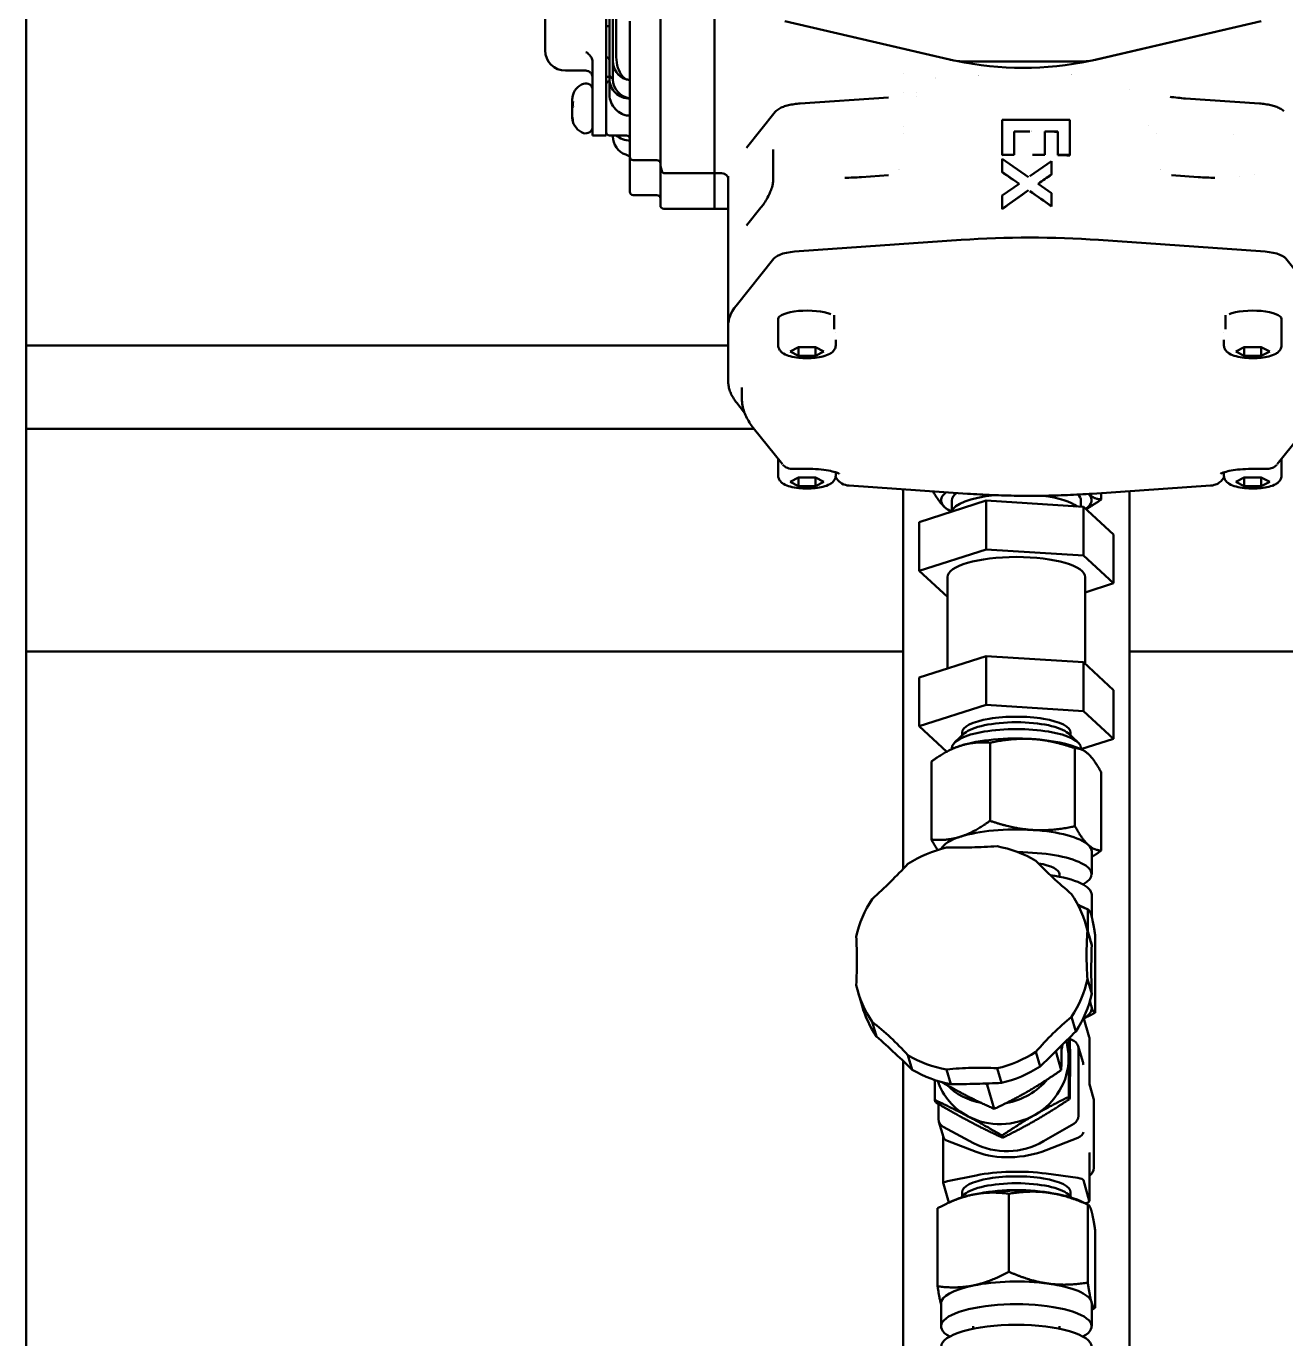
# Model space of a CAD drawing. Header units: inches. Extents: x 11 to 1621, y 11 to 1332.
# Drawn here: x 755 to 762.32, y 365.1 to 372.72 of the extents above; entities that cross this region are included whole.
import ezdxf

# ---------------------------------------------------------------- set-up
doc = ezdxf.new("R2010")
doc.units = ezdxf.units.IN
doc.header["$LTSCALE"] = 48
doc.header["$MEASUREMENT"] = 0
doc.layers.add('Visible (ANSI)', color=7, linetype='Continuous', lineweight=50)

msp = doc.modelspace()

# ---------------------------------------------------------------- linework, layer by layer
at = {"layer": 'Visible (ANSI)'}
for p, q in [((755.002429, 350.061185), (755.002429, 392.144584)), ((758.389905, 372.441638), (758.389905, 373.924086)), ((758.01589, 372.602205), (758.01589, 373.526448)), ((758.685181, 372.303082), (758.685181, 373.152963)), ((759.000142, 372.303082), (759.000142, 373.152963)), ((758.37022, 372.721306), (758.37022, 372.944827)), ((758.40959, 372.518219), (758.40959, 372.784709)), ((758.429275, 372.812611), (758.429275, 372.541394)), ((758.508016, 372.698978), (758.508016, 372.750856)), ((760.363454, 372.528725), (759.408735, 372.7508)), ((759.408738, 372.7508), (760.389675, 372.522642)), ((761.193285, 372.522642), (762.174222, 372.7508)), ((762.174225, 372.7508), (761.219506, 372.528725)), ((758.37022, 372.721306), (758.389905, 372.721306)), ((758.37022, 372.721306), (758.37022, 372.571496)), ((758.508016, 372.698978), (758.508016, 372.677169)), ((758.508016, 372.325223), (758.508016, 372.677169)), ((758.01589, 372.581556), (758.01589, 372.602205)), ((758.29148, 372.290575), (758.29148, 372.516777)), ((758.37022, 372.527818), (758.37022, 372.571496)), ((758.37022, 372.290575), (758.37022, 372.527818)), ((758.40959, 372.412983), (758.40959, 372.518219)), ((760.436197, 372.517309), (761.146763, 372.517309)), ((758.134, 372.463451), (758.25211, 372.463451)), ((758.389905, 372.414565), (758.389905, 372.441638)), ((760.094929, 372.445595), (760.094929, 372.445589)), ((758.389905, 372.428291), (758.37022, 372.428291)), ((758.389905, 372.321299), (758.389905, 372.414565)), ((758.17337, 372.294454), (758.17337, 372.288652)), ((758.17337, 372.288652), (758.17337, 372.286313)), ((758.29148, 372.290575), (758.29148, 372.087051)), ((758.37022, 372.290575), (758.37022, 372.087051)), ((758.508016, 372.226329), (758.508016, 372.325223)), ((758.685181, 372.133549), (758.685181, 372.303082)), ((759.000142, 372.303082), (759.000142, 372.133549)), ((760.009057, 372.307517), (759.497839, 372.272585)), ((760.094929, 372.338797), (760.094929, 372.338759)), ((760.17424, 372.336456), (760.17424, 372.336454)), ((760.17424, 372.313248), (760.17424, 372.313247)), ((761.40872, 372.352327), (761.40872, 372.352334)), ((762.163861, 372.272585), (761.734764, 372.301906)), ((758.17337, 372.286313), (758.17337, 372.27911)), ((758.17337, 372.271944), (758.17337, 372.27911)), ((758.177428, 372.268396), (758.17337, 372.271944)), ((758.17337, 372.260433), (758.17337, 372.271944)), ((758.177563, 372.258484), (758.17337, 372.260433)), ((758.17337, 372.252764), (758.17337, 372.260433)), ((758.17337, 372.242132), (758.17337, 372.206623)), ((758.508016, 371.962248), (758.508016, 372.226329)), ((759.352262, 372.223533), (759.186069, 372.015627)), ((761.9956, 372.284752), (761.9956, 372.284748)), ((758.17337, 372.194413), (758.17337, 372.206623)), ((760.094929, 372.136413), (760.094929, 372.136412)), ((760.669727, 371.975648), (760.669727, 372.178378)), ((760.669727, 372.178378), (760.83085, 372.178378)), ((760.83085, 372.178378), (761.063428, 372.178378)), ((761.063428, 372.178378), (761.063428, 371.975648)), ((761.519878, 372.144433), (761.519875, 372.144436)), ((758.29148, 372.087051), (758.37022, 372.087051)), ((758.488331, 372.087051), (758.389905, 372.087051)), ((758.40959, 372.080813), (758.40959, 372.087051)), ((758.685181, 371.943428), (758.685181, 372.133549)), ((759.000142, 371.868034), (759.000142, 372.133549)), ((759.000142, 372.133254), (759.000142, 371.868034)), ((760.094929, 372.097982), (760.094929, 372.097944)), ((760.740391, 372.110801), (760.740391, 371.975648)), ((760.83085, 372.110801), (760.740391, 372.110801)), ((760.992764, 372.110801), (760.917052, 372.110801)), ((760.917052, 372.110801), (760.917052, 371.975648)), ((760.992764, 371.975648), (760.992764, 372.110801)), ((761.569174, 372.097291), (761.569117, 372.097346)), ((762.012211, 372.092091), (762.012212, 372.092089)), ((759.186064, 372.015626), (759.185991, 372.015534)), ((759.339512, 372.005532), (759.339512, 371.817283)), ((758.508016, 371.764168), (758.508016, 371.962248)), ((758.527701, 371.943405), (758.665496, 371.943405)), ((758.685181, 371.687936), (758.685181, 371.943428)), ((760.669727, 371.975648), (760.669727, 371.973478)), ((760.740391, 371.975648), (760.669727, 371.975648)), ((760.669727, 371.951514), (760.823911, 371.845096)), ((760.669727, 371.875264), (760.669727, 371.951514)), ((760.740391, 371.974965), (760.740391, 371.975648)), ((760.83085, 371.849909), (760.957432, 371.937712)), ((760.917052, 371.975648), (760.846386, 371.975648)), ((760.917052, 371.975028), (760.917052, 371.975648)), ((760.957432, 371.937712), (760.957432, 371.861462)), ((760.992764, 371.973456), (760.992764, 371.975648)), ((761.063428, 371.975648), (760.992764, 371.975648)), ((761.063428, 371.971115), (761.063428, 371.975648)), ((759.000142, 371.868034), (758.704866, 371.868034)), ((759.000142, 371.668878), (759.000142, 371.868034)), ((759.04043, 371.868034), (759.000142, 371.868034)), ((759.000142, 371.868034), (759.000142, 371.669099)), ((759.040543, 371.868034), (759.04043, 371.868034)), ((759.078882, 371.85008), (759.078882, 370.981705)), ((760.009057, 371.855719), (759.852433, 371.845017)), ((760.768783, 371.806858), (760.669727, 371.875264)), ((760.669727, 371.873093), (760.669727, 371.875264)), ((760.957432, 371.861462), (760.879039, 371.807084)), ((760.957432, 371.860123), (760.957432, 371.861462)), ((761.809268, 371.845017), (761.652644, 371.855719)), ((762.04956, 371.846627), (762.04956, 371.846627)), ((762.136409, 371.862113), (762.13641, 371.862113)), ((758.508016, 371.759779), (758.508016, 371.764168)), ((760.669727, 371.73815), (760.768783, 371.806858)), ((760.823911, 371.768846), (760.669727, 371.6619)), ((760.957432, 371.676682), (760.83085, 371.764056)), ((760.879039, 371.807084), (760.957432, 371.752932)), ((758.527701, 371.740094), (758.665496, 371.740094)), ((758.685181, 371.681039), (758.685181, 371.687936)), ((760.669727, 371.6619), (760.669727, 371.73815)), ((760.957432, 371.752932), (760.957432, 371.676682)), ((758.704866, 371.661354), (759.000142, 371.661354)), ((759.000142, 371.668878), (759.000142, 371.661354)), ((759.078882, 371.661575), (759.000142, 371.661575)), ((759.269389, 371.668062), (759.186069, 371.563829)), ((760.669727, 371.659729), (760.669727, 371.6619)), ((760.957432, 371.675344), (760.957432, 371.676682)), ((759.186064, 371.563828), (759.185991, 371.563736)), ((759.491563, 371.41622), (760.43214, 371.48049)), ((760.43214, 371.48049), (759.491563, 371.41622)), ((761.22956, 371.48049), (762.170137, 371.41622)), ((762.170137, 371.41622), (761.22956, 371.48049)), ((759.124854, 371.098276), (759.344677, 371.373275)), ((759.344677, 371.373275), (759.124854, 371.098276)), ((762.317023, 371.373275), (762.536847, 371.098276)), ((762.536847, 371.098276), (762.317023, 371.373275)), ((759.369039, 371.021328), (759.369039, 370.870729)), ((759.693842, 371.044162), (759.693842, 370.987687)), ((761.967858, 370.987687), (761.967858, 371.044162)), ((762.292661, 371.021328), (762.292661, 370.870729)), ((759.078882, 370.981705), (759.078882, 370.661682)), ((759.693842, 370.987687), (759.693842, 370.96256)), ((759.703685, 370.940645), (759.703685, 370.940643)), ((761.958016, 370.940645), (761.958016, 370.940644)), ((761.967858, 370.96256), (761.967858, 370.987687)), ((759.078882, 370.867092), (755.002429, 370.867092)), ((759.437937, 370.833079), (759.487149, 370.858001)), ((759.487149, 370.858001), (759.585575, 370.858001)), ((759.487149, 370.858001), (759.487149, 370.808158)), ((759.585575, 370.858001), (759.634787, 370.833079)), ((759.585575, 370.808158), (759.585575, 370.858001)), ((759.703685, 370.900888), (759.703685, 370.870729)), ((761.958016, 370.900888), (761.958016, 370.870729)), ((762.026913, 370.833079), (762.076126, 370.858001)), ((762.076126, 370.858001), (762.174551, 370.858001)), ((762.076126, 370.808158), (762.076126, 370.858001)), ((762.174551, 370.858001), (762.223764, 370.833079)), ((762.174551, 370.808158), (762.174551, 370.858001)), ((759.487149, 370.808158), (759.437937, 370.833079)), ((759.585575, 370.808158), (759.487149, 370.808158)), ((759.634787, 370.833079), (759.585575, 370.808158)), ((762.076126, 370.808158), (762.026913, 370.833079)), ((762.174551, 370.808158), (762.076126, 370.808158)), ((762.223764, 370.833079), (762.174551, 370.808158)), ((759.157622, 370.624032), (759.157622, 370.567557)), ((759.174159, 370.477192), (759.128646, 370.534129)), ((759.229243, 370.384129), (755.002429, 370.384129)), ((759.393945, 370.178088), (759.224282, 370.390336)), ((762.437419, 370.390336), (762.267752, 370.178084)), ((759.369039, 370.209245), (759.369039, 370.113786)), ((762.292661, 370.209245), (762.292661, 370.113786)), ((759.437937, 370.076136), (759.487149, 370.101057)), ((759.536362, 370.15155), (759.449127, 370.15155)), ((759.487149, 370.101057), (759.585575, 370.101057)), ((759.487149, 370.101057), (759.487149, 370.051215)), ((759.585575, 370.101057), (759.634787, 370.076136)), ((759.585575, 370.051215), (759.585575, 370.101057)), ((759.703685, 370.130987), (759.703685, 370.113786)), ((761.958016, 370.130987), (761.958016, 370.113786)), ((762.026913, 370.076136), (762.076126, 370.101057)), ((762.076126, 370.101057), (762.174551, 370.101057)), ((762.076126, 370.101057), (762.076126, 370.051215)), ((762.212614, 370.15155), (762.125338, 370.15155)), ((762.174551, 370.101057), (762.223764, 370.076136)), ((762.174551, 370.051215), (762.174551, 370.101057)), ((759.487149, 370.051215), (759.437937, 370.076136)), ((759.585575, 370.051215), (759.487149, 370.051215)), ((759.634787, 370.076136), (759.585575, 370.051215)), ((760.468887, 370.00698), (759.781128, 370.053975)), ((760.094929, 370.032533), (760.094929, 367.828119)), ((761.880608, 370.053977), (761.192813, 370.00698)), ((761.245871, 369.974253), (761.245871, 370.010605)), ((761.409929, 364.070181), (761.409929, 370.021816)), ((762.076126, 370.051215), (762.026913, 370.076136)), ((762.174551, 370.051215), (762.076126, 370.051215)), ((762.223764, 370.076136), (762.174551, 370.051215)), ((760.577626, 369.966847), (760.188496, 369.842148)), ((760.377429, 369.968541), (760.377429, 369.902693)), ((761.14156, 369.930668), (760.577626, 369.966847)), ((760.577626, 369.966847), (760.577626, 369.683781)), ((761.127429, 369.968541), (761.127429, 369.931575)), ((761.316363, 369.76979), (761.14156, 369.930668)), ((761.14156, 369.930668), (761.14156, 369.647602)), ((760.377338, 369.902663), (760.369352, 369.906404)), ((760.188496, 369.842148), (760.188496, 369.559081)), ((761.316363, 369.76979), (761.316363, 369.486724)), ((760.188496, 369.559081), (760.577626, 369.683781)), ((760.577626, 369.683781), (761.14156, 369.647602)), ((761.14156, 369.647602), (761.316363, 369.486724)), ((760.352429, 369.408207), (760.188496, 369.559081)), ((760.352429, 369.522903), (760.352429, 368.99193)), ((761.152429, 369.522903), (761.152429, 369.017913)), ((761.316363, 369.486724), (761.152429, 369.43419)), ((760.094929, 369.090034), (755.002429, 369.090034)), ((763.754461, 369.090034), (761.409929, 369.090034)), ((760.577626, 369.064095), (760.188496, 368.939396)), ((761.14156, 369.027917), (760.577626, 369.064095)), ((760.577626, 368.781029), (760.577626, 369.064095)), ((761.316363, 368.867038), (761.14156, 369.027917)), ((761.14156, 368.74485), (761.14156, 369.027917)), ((760.188496, 368.65633), (760.188496, 368.939396)), ((761.316363, 368.583972), (761.316363, 368.867038)), ((760.188496, 368.65633), (760.577626, 368.781029)), ((760.577626, 368.781029), (761.14156, 368.74485)), ((761.14156, 368.74485), (761.316363, 368.583972)), ((760.348528, 368.509046), (760.188496, 368.65633)), ((760.452084, 368.615834), (760.395385, 368.564209)), ((760.436979, 368.602081), (760.436979, 368.620151)), ((760.599477, 368.560979), (760.599477, 368.107836)), ((761.052775, 368.615834), (761.109473, 368.564209)), ((761.067879, 368.602081), (761.067879, 368.620151)), ((761.316363, 368.583972), (761.12752, 368.523456)), ((760.381305, 368.525314), (760.375104, 368.52241)), ((760.377429, 368.523499), (760.377429, 368.530689)), ((761.092919, 368.529323), (761.092919, 368.076179)), ((761.123554, 368.525314), (761.135507, 368.519716)), ((761.127429, 368.523499), (761.127429, 368.530689)), ((760.258987, 368.451867), (760.258987, 367.998724)), ((761.245871, 368.388554), (761.245871, 367.935411)), ((761.189929, 367.797729), (761.189929, 367.929699)), ((761.002429, 367.797729), (761.002429, 367.783163)), ((761.189929, 367.678191), (761.189929, 367.551443)), ((761.123554, 367.613956), (761.169334, 367.592514)), ((761.166899, 367.469146), (761.166899, 367.593298)), ((761.156565, 367.504596), (761.181267, 367.419855)), ((761.165822, 367.46898), (761.190524, 367.384239)), ((761.209799, 366.992988), (761.209799, 367.446131)), ((761.190524, 367.102742), (761.165822, 367.187482)), ((759.831708, 367.118391), (759.85641, 367.033651)), ((761.072786, 366.969591), (761.097488, 366.88485)), ((761.176263, 366.850517), (761.142814, 366.96526)), ((761.144259, 366.960303), (761.156066, 366.965833)), ((759.94019, 366.856012), (759.915487, 366.940753)), ((761.06334, 366.842007), (761.086547, 366.829725)), ((761.176461, 366.849152), (761.176461, 366.57419)), ((760.122879, 366.746871), (760.147582, 366.662131)), ((760.890096, 366.680633), (760.865394, 366.765374)), ((761.013083, 366.660477), (760.981367, 366.769279)), ((761.138399, 366.708147), (761.111949, 366.798885)), ((761.113948, 366.784858), (761.113948, 366.395059)), ((760.094929, 366.71306), (760.094929, 361.490526)), ((760.372191, 366.578435), (760.347488, 366.663175)), ((760.640785, 366.670483), (760.665487, 366.585743)), ((760.623869, 366.435105), (760.582919, 366.575584)), ((761.200266, 366.495917), (761.176461, 366.577577)), ((761.061973, 366.492763), (761.058267, 366.505477)), ((760.283545, 366.473366), (760.279839, 366.48608)), ((760.300895, 366.3748), (760.300895, 366.463092)), ((761.202265, 366.092091), (761.202265, 366.48189)), ((760.329345, 366.270035), (760.302894, 366.360773)), ((761.086547, 366.348827), (760.910685, 366.246995)), ((760.504158, 366.236865), (760.328296, 366.329932)), ((760.328397, 366.273286), (760.328397, 366.001711)), ((760.672759, 366.267392), (760.669053, 366.280105)), ((761.110203, 366.267676), (760.925687, 366.19553)), ((760.51916, 366.1854), (760.351952, 366.248782)), ((761.176461, 366.175459), (761.176461, 365.900497)), ((760.351952, 366.014904), (760.51916, 366.048972)), ((760.925687, 366.059102), (761.110203, 366.033799)), ((760.360599, 365.89056), (760.328596, 366.000346)), ((761.141648, 366.020606), (761.176263, 365.901863)), ((760.381305, 365.900258), (760.348792, 365.88503)), ((760.452084, 365.939137), (760.429917, 365.918954)), ((760.436979, 365.925384), (760.436979, 365.951104)), ((760.709529, 365.942321), (760.709529, 365.489178)), ((761.052775, 365.939137), (761.074941, 365.918954)), ((761.067879, 365.925384), (761.067879, 365.951104)), ((761.123554, 365.900258), (761.169334, 365.878816)), ((761.152907, 365.887304), (761.151725, 365.887063)), ((760.295059, 365.857875), (760.295059, 365.404732)), ((761.166899, 365.8796), (761.166899, 365.426457)), ((761.209799, 365.732433), (761.209799, 365.27929)), ((760.314929, 365.172672), (760.314929, 365.304642)), ((761.189929, 365.172672), (761.189929, 365.304642)), ((760.502429, 365.172672), (760.502429, 365.158106)), ((761.002429, 365.172672), (761.002429, 365.158106))]:
    msp.add_line(p, q, dxfattribs=at)
for centre, radius, start, end in [((758.134, 372.581561), 0.11811, 180.0003328, 270), ((758.37022, 372.522506), 0.019685, 0.0000372, 90), ((758.25211, 372.424081), 0.03937, 70.8677219, 90), ((758.271795, 372.29484), 0.098425, 109.4712206, 170.2964351), ((758.25211, 372.350518), 0.03937, 359.9995008, 109.4712206), ((758.389905, 372.382327), 0.019685, 90, 180), ((758.271795, 372.194223), 0.098425, 187.1476704, 250.5287794), ((758.25211, 372.138546), 0.03937, 250.5287794, 359.9978366), ((758.389905, 372.106737), 0.019685, 180.0031156, 270), ((758.488331, 372.067366), 0.019685, 0.0006455, 90), ((758.527701, 371.759779), 0.019685, 180.0002934, 270), ((758.665496, 371.720409), 0.019685, 0.0005192, 90), ((758.704866, 371.681039), 0.019685, 180.0003632, 270)]:
    msp.add_arc(centre, radius, start, end, dxfattribs=at)
for centre, major_axis, ratio, start_param, end_param in [((758.527701, 372.518219), (-0.11811, 0), 0.95721581, 0, 1.19019382), ((760.79148, 374.21155), (-1.811024, 0), 0.95630476, 1.33219386, 1.33637133), ((760.436197, 372.705558), (0.19685, 0), 0.95630476, 4.47380247, 4.71238898), ((760.79148, 374.21155), (-1.811024, 0), 0.95630476, 1.35421424, 1.78737842), ((761.146763, 372.705558), (0.19685, 0), 0.95630476, 4.71238898, 4.95097549), ((760.79148, 374.21155), (-1.811024, 0), 0.95630476, 1.80522132, 1.8093988), ((760.79148, 373.365658), (-1.003937, 0), 0.95630476, 1.85350195, 1.85351306), ((758.508016, 372.414565), (-0.11811, 0), 0.95721581, 0, 1.57079633), ((758.527701, 372.412983), (0.11811, 0), 0.95721581, 3.14159265, 4.5449409), ((760.79148, 373.250552), (1.003937, 0), 0.95630476, 4.18176579, 4.18176763), ((760.79148, 373.365658), (-1.003937, 0), 0.95630476, 1.31000478, 1.31001104), ((758.527701, 372.080813), (0.11811, 0), 0.95721581, 3.14159265, 4.33178648), ((758.508016, 372.171196), (0.11811, 0), 0.95721581, 3.98102909, 4.71238898), ((760.83085, 371.598575), (-1.751969, 0), 0.2923717, 4.71238898, 4.76404458), ((760.79148, 372.027749), (-0.098425, 0), 0.95630476, 4.22237849, 4.22246954), ((760.83085, 371.598575), (-1.751969, 0), 0.2923717, 4.61983884, 4.66316624), ((758.527701, 371.962248), (-0.019685, 0), 0.95721581, 0, 1.57079633), ((758.665496, 371.924562), (-0.019685, 0), 0.95721581, 3.14159265, 4.71238898), ((758.704866, 371.943428), (0, -0.075394), 0.26109632, 4.71238898, 6.28318531), ((760.83085, 371.463422), (-1.751969, 0), 0.2923717, 4.76404458, 4.80448595), ((760.83085, 371.463422), (-1.751969, 0), 0.2923717, 4.66316624, 4.70352153), ((760.83085, 371.463422), (-1.751969, 0), 0.2923717, 4.57924366, 4.61983884), ((760.83085, 371.489977), (-1.555118, 0), 0.2923717, 5.22241584, 5.22258078), ((760.83085, 371.25177), (1.734526, -1.269929), 0.19418864, 1.74759263, 1.80412158), ((760.830921, 370.99302), (-2.127443, -1.613654), 0.23666758, 4.47620587, 4.51244114), ((760.83085, 371.489977), (-1.555118, 0), 0.2923717, 4.20219683, 4.20236166), ((760.830881, 371.26111), (-1.735076, -1.275754), 0.1936859, 4.57490547, 4.66301069), ((760.83085, 371.25183), (1.734531, -1.269362), 0.19424851, 1.6396909, 1.71200489), ((759.300142, 371.64348), (-0.030752, 0.024582), 0.93121108, 6.28317159, 6.28318531), ((760.83085, 370.981705), (-1.751969, 0), 0.2923717, 4.48279883, 4.94197913), ((760.83085, 370.981705), (1.751969, 0), 0.2923717, 1.34120617, 1.80038648), ((759.536362, 371.360177), (-0.19685, 0), 0.2923717, 4.94197913, 6.05359515), ((759.536362, 371.360177), (-0.19685, 0), 0.2923717, 4.94197913, 6.05359515), ((762.125338, 371.360177), (0.19685, 0), 0.2923717, 0.22959015, 1.34120617), ((762.125338, 371.360177), (0.19685, 0), 0.2923717, 0.22959015, 1.34120617), ((760.83085, 370.981705), (-1.751969, 0), 0.2923717, 6.05359515, 6.28318531), ((760.83085, 370.981705), (-1.751969, 0), 0.2923717, 6.05359515, 6.28318531), ((759.536362, 371.021328), (-0.167323, 0), 0.2923717, 3.74478406, 6.28318531), ((762.125338, 371.021328), (0.167323, 0), 0.2923717, 0, 2.53840125), ((760.752429, 369.968541), (-0.4375, 0), 0.2923717, 5.90794783, 6.59078016), ((760.752429, 369.968541), (-0.375, 0), 0.2923717, 5.88345371, 6.28318531), ((760.752429, 369.968541), (0.375, 0), 0.2923717, 0, 0.30986419), ((760.752429, 369.968541), (0.4375, 0), 0.2923717, 5.88030507, 6.57671796), ((760.752429, 369.968541), (-0.4375, 0), 0.2923717, 0.30759485, 0.5408962), ((760.752429, 369.895431), (-0.375, 0), 0.2923717, 5.05631678, 6.21430165), ((760.752429, 369.895431), (0.375, 0), 0.2923717, 0.35007452, 1.14563047), ((760.752429, 369.522903), (0.4, 0), 0.2923717, 0, 3.14159265), ((760.752429, 368.620151), (-0.31545, 0), 0.2923717, 3.14159265, 6.28318531), ((760.752429, 368.530689), (-0.375, 0), 0.2923717, 3.14159265, 6.28318531), ((760.752429, 368.587637), (-0.31545, 0), 0.2923717, 3.45229842, 5.97247954), ((760.752429, 368.457579), (0.4375, 0), 0.2923717, 1.3547924, 2.40198996), ((760.752429, 368.457579), (0.4375, 0), 0.2923717, 0.55805947, 1.3547924), ((760.752429, 368.457579), (0.4375, 0), 0.2923717, 2.40198996, 2.58353318), ((760.752429, 367.929699), (-0.4375, 0), 0.2923717, 4.49638506, 5.54358261), ((760.752429, 367.929699), (0.4375, 0), 0.2923717, 0.30759485, 1.3547924), ((760.494136, 367.311494), (0.662429, 0.193102), 0.95285034, 1.51482001, 1.87030651), ((760.752429, 367.929699), (-0.4375, 0), 0.2923717, 5.54358261, 6.16370372), ((760.494136, 367.311494), (0.662429, 0.193102), 0.95285034, 0.72942185, 1.08490834), ((760.752429, 367.929699), (0.4375, 0), 0.2923717, 0, 0.30759485), ((760.752429, 367.797729), (0.4375, 0), 0.2923717, 5.79699093, 7.83048994), ((760.752429, 367.797729), (0.25, 0), 0.2923717, 0, 1.03290585), ((760.752429, 367.678191), (0.4375, 0), 0.2923717, 0, 1.10325521), ((760.494136, 367.311494), (0.662429, 0.193102), 0.95285034, 2.30021818, 2.65570467), ((760.494136, 367.311494), (0.662429, 0.193102), 0.95285034, 6.22720899, 6.58269549), ((760.752429, 367.546221), (0.4375, 0), 0.2923717, 0.55805947, 0.61354378), ((760.518839, 367.226753), (0.662429, 0.193102), 0.95285034, 6.22720899, 6.28318531), ((760.494136, 367.311494), (-0.662429, -0.193102), 0.95285034, 2.30021818, 2.65570467), ((760.494136, 367.311494), (-0.662429, -0.193102), 0.95285034, 6.22720899, 6.58269549), ((760.518839, 367.226753), (-0.662429, -0.193102), 0.95285034, 0, 0.29951018), ((760.518839, 367.226753), (-0.662429, -0.193102), 0.95285034, 2.30021818, 2.65570467), ((760.752429, 367.018341), (0.4375, 0), 0.2923717, 5.82074107, 6.36820805), ((760.752429, 367.018341), (0.4375, 0), 0.2923717, 0.08502275, 0.25064373), ((760.632692, 366.836187), (0.375016, 0.10932), 0.95285034, 5.8306175, 5.90871776), ((760.66666, 366.71966), (0.375016, 0.10932), 0.95285034, 6.01225316, 6.28312069), ((761.059146, 366.783493), (0.052802, 0.015392), 0.95285034, 6.01225316, 7.05945071), ((761.121461, 366.849152), (0.055, 0), 0.2923717, 0, 0.08502275), ((760.494136, 367.311494), (-0.662429, -0.193102), 0.95285034, 0.72942185, 1.08490834), ((760.494136, 367.311494), (-0.662429, -0.193102), 0.95285034, 1.51482001, 1.87030651), ((760.66666, 366.71966), (0.375016, 0.10932), 0.95285034, 4.96505561, 6.01225316), ((760.518839, 367.226753), (-0.662429, -0.193102), 0.95285034, 0.72942185, 1.08490834), ((760.518839, 367.226753), (-0.662429, -0.193102), 0.95285034, 1.51482001, 1.87030651), ((761.086847, 366.688467), (-0.009737, 0.068196), 0.79375782, 4.61943428, 4.89036643), ((760.66666, 366.71966), (-0.375016, -0.10932), 0.95285034, 0.03747067, 0.7762654), ((760.632692, 366.836187), (-0.375016, -0.10932), 0.95285034, 0.48098125, 1.08451059), ((760.632692, 366.836187), (-0.375016, -0.10932), 0.95285034, 1.45631765, 2.18388161), ((761.121461, 366.569724), (-0.054763, -0.007819), 0.65290799, 2.96361521, 3.04863795), ((761.147463, 366.480524), (0.052802, 0.015392), 0.95285034, 6.01225316, 6.28318531), ((760.355697, 366.376165), (-0.052802, -0.015392), 0.95285034, 6.01225316, 7.05945071), ((760.66666, 366.71966), (0.375016, 0.10932), 0.95285034, 3.91785806, 4.96505561), ((761.059146, 366.393694), (0.052802, 0.015392), 0.95285034, 4.96505561, 6.01225316), ((760.383397, 366.281139), (-0.054763, -0.007819), 0.65290799, 0.0929547, 0.8692201), ((761.086847, 366.298668), (-0.054763, -0.007819), 0.65290799, 1.91641765, 2.96361521), ((760.707421, 366.579829), (-0.391697, -0.114182), 0.95285034, 0.7762654, 1.82346295), ((760.752429, 366.425432), (-0.406239, -0.058003), 0.65290799, 0.8692201, 1.91641765), ((761.121461, 366.179925), (0.009737, -0.068196), 0.79375782, 1.39281888, 1.47784163), ((760.752429, 365.951104), (-0.31545, 0), 0.2923717, 3.14159265, 6.28318531), ((760.752429, 365.951104), (0.408, 0), 0.2923717, 1.1322203, 2.17941785), ((761.147463, 366.090726), (0.052802, 0.015392), 0.95285034, 4.99904809, 6.01225316), ((760.383397, 366.001711), (-0.055, 0), 0.2923717, 5.3210105, 6.36820805), ((760.752429, 365.91094), (-0.31545, 0), 0.2923717, 3.45229842, 5.97247954), ((760.752429, 365.832523), (0.4375, 0), 0.2923717, 1.1322203, 2.17941785), ((760.752429, 365.853992), (0.375, 0), 0.2923717, 0.96872522, 2.17286743), ((761.086847, 366.01924), (0.055, 0), 0.2923717, 0.08502275, 1.1322203), ((760.752429, 365.832523), (0.4375, 0), 0.2923717, 2.17941785, 2.58353318), ((760.752429, 365.832523), (0.4375, 0), 0.2923717, 0.55805947, 1.1322203), ((761.121461, 365.900497), (0.055, 0), 0.2923717, 5.3210105, 6.36820805), ((760.752429, 365.304642), (-0.4375, 0), 0.2923717, 4.27381295, 5.3210105), ((760.752429, 365.304642), (-0.4375, 0), 0.2923717, 5.3210105, 6.28318531), ((760.752429, 365.304642), (0.4375, 0), 0.2923717, 0.08502275, 1.1322203), ((760.752429, 365.172672), (-0.4375, 0), 0.2923717, 2.65539828, 6.76937968), ((760.752429, 365.304642), (0.4375, 0), 0.2923717, 0, 0.08502275), ((760.752429, 365.053134), (0.4375, 0), 0.2923717, 0, 3.14159265)]:
    msp.add_ellipse(centre, major_axis=major_axis, ratio=ratio, start_param=start_param, end_param=end_param, dxfattribs=at)
for points, knots in [([(758.289862, 372.527818), (758.288655, 372.531851), (758.286848, 372.535862), (758.281566, 372.545087), (758.277547, 372.550399), (758.266675, 372.561778), (758.25954, 372.567323), (758.252227, 372.57143), (758.252169, 372.571463), (758.25211, 372.571496)], [0.223258908, 0.223258908, 0.223258908, 0.223258908, 0.257033882, 0.257033882, 0.304762052, 0.304762052, 0.367743574, 0.367743574, 0.368252061, 0.368252061, 0.368252061, 0.368252061]), ([(758.429275, 372.541394), (758.429275, 372.521762), (758.432734, 372.498437), (758.444299, 372.464089), (758.453449, 372.44639), (758.468909, 372.426965), (758.475048, 372.420502), (758.482525, 372.414297), (758.483173, 372.413772), (758.483825, 372.413253)], [-0.523549544, -0.523549544, -0.523549544, -0.523549544, -0.367120166, -0.367120166, -0.236019592, -0.236019592, -0.172608456, -0.172608456, -0.166657058, -0.166657058, -0.166657058, -0.166657058]), ([(758.289862, 372.435732), (758.288655, 372.439766), (758.286848, 372.443382), (758.281566, 372.450983), (758.277547, 372.454739), (758.270379, 372.459095), (758.267746, 372.460329), (758.265013, 372.461277)], [-0.176512077, -0.176512077, -0.176512077, -0.176512077, -0.135250317, -0.135250317, -0.076942404, -0.076942404, -0.046082906, -0.046082906, -0.046082906, -0.046082906]), ([(758.389905, 372.441638), (758.389905, 372.438954), (758.390481, 372.435781), (758.392361, 372.430908), (758.393941, 372.428303), (758.397375, 372.424557), (758.399834, 372.422747), (758.404365, 372.420742), (758.407183, 372.420131), (758.40959, 372.420131)], [0.2388156966, 0.2388156966, 0.2388156966, 0.2388156966, 0.2602014045, 0.2602014045, 0.2801992554, 0.2801992554, 0.2998988848, 0.2998988848, 0.3182455311, 0.3182455311, 0.3182455311, 0.3182455311]), ([(758.508016, 372.410363), (758.507274, 372.410392), (758.506534, 372.410427), (758.498007, 372.410884), (758.490658, 372.411887), (758.483825, 372.413253)], [-4.1942685455, -4.1942685455, -4.1942685455, -4.1942685455, -4.1881722688, -4.1881722688, -4.1238288679, -4.1238288679, -4.1238288679, -4.1238288679]), ([(758.174844, 372.311402), (758.174095, 372.307085), (758.17361, 372.302711), (758.173397, 372.297234), (758.173379, 372.295858), (758.17337, 372.294454)], [-1.1332397132, -1.1332397132, -1.1332397132, -1.1332397132, -1.0999329538, -1.0999329538, -1.0892096269, -1.0892096269, -1.0892096269, -1.0892096269]), ([(758.389905, 372.321299), (758.389905, 372.308275), (758.392843, 372.293533), (758.404687, 372.265225), (758.413577, 372.251671), (758.434091, 372.229265), (758.447256, 372.218937), (758.470321, 372.207704), (758.479286, 372.204687), (758.488331, 372.20284)], [-0.463048548, -0.463048548, -0.463048548, -0.463048548, -0.349386361, -0.349386361, -0.235724174, -0.235724174, -0.117862087, -0.117862087, -0.049534992, -0.049534992, -0.049534992, -0.049534992]), ([(758.17337, 372.27911), (758.17348, 372.281124), (758.174049, 372.282864), (758.175879, 372.284638), (758.176866, 372.285171), (758.178012, 372.285593)], [-0.8718446075, -0.8718446075, -0.8718446075, -0.8718446075, -0.8219001622, -0.8219001622, -0.7918420458, -0.7918420458, -0.7918420458, -0.7918420458]), ([(758.177734, 372.254032), (758.175842, 372.250789), (758.174414, 372.247674), (758.173532, 372.244227), (758.173407, 372.24316), (758.17337, 372.242132)], [-1.1622365962, -1.1622365962, -1.1622365962, -1.1622365962, -1.111614758, -1.111614758, -1.0873376103, -1.0873376103, -1.0873376103, -1.0873376103]), ([(758.178012, 372.285593), (758.177603, 372.279412), (758.177426, 372.27329), (758.177426, 372.263114), (758.177522, 372.258628), (758.177734, 372.254032)], [-1.0674606037, -1.0674606037, -1.0674606037, -1.0674606037, -1.020663621, -1.020663621, -0.9863791819, -0.9863791819, -0.9863791819, -0.9863791819]), ([(759.497839, 372.272585), (759.485581, 372.271748), (759.473582, 372.270507), (759.450538, 372.267237), (759.439497, 372.265209), (759.418682, 372.260346), (759.408913, 372.257519), (759.390716, 372.250861), (759.382286, 372.247067), (759.366469, 372.23754), (759.358927, 372.231871), (759.352262, 372.223533)], [0.22959015, 0.22959015, 0.22959015, 0.22959015, 0.45191336, 0.45191336, 0.67423656, 0.67423656, 0.89655977, 0.89655977, 1.11888297, 1.11888297, 1.34120617, 1.34120617, 1.34120617, 1.34120617]), ([(762.305123, 372.228426), (762.298368, 372.235395), (762.291052, 372.240359), (762.275558, 372.248869), (762.267302, 372.252353), (762.24955, 372.258488), (762.240055, 372.261115), (762.219912, 372.265645), (762.209267, 372.267541), (762.187113, 372.270611), (762.175606, 372.271783), (762.163861, 372.272585)], [4.98852562, 4.98852562, 4.98852562, 4.98852562, 5.20153952, 5.20153952, 5.41455343, 5.41455343, 5.62756734, 5.62756734, 5.84058125, 5.84058125, 6.05359515, 6.05359515, 6.05359515, 6.05359515]), ([(758.17337, 372.206623), (758.173457, 372.200973), (758.173837, 372.195273), (758.175078, 372.187058), (758.175708, 372.183901), (758.176436, 372.180693)], [-0.8666689291, -0.8666689291, -0.8666689291, -0.8666689291, -0.8255777353, -0.8255777353, -0.8021974433, -0.8021974433, -0.8021974433, -0.8021974433]), ([(758.176351, 372.170363), (758.175422, 372.174131), (758.174658, 372.17794), (758.173671, 372.185543), (758.173432, 372.189929), (758.17337, 372.194413)], [-1.1515257425, -1.1515257425, -1.1515257425, -1.1515257425, -1.1215678958, -1.1215678958, -1.088655892, -1.088655892, -1.088655892, -1.088655892]), ([(758.176351, 372.170363), (758.176072, 372.171853), (758.175955, 372.173419), (758.175955, 372.176716), (758.176095, 372.17862), (758.176436, 372.180693)], [0.9818741699, 0.9818741699, 0.9818741699, 0.9818741699, 1.0228590161, 1.0228590161, 1.0677939785, 1.0677939785, 1.0677939785, 1.0677939785]), ([(758.488331, 372.20284), (758.488766, 372.202753), (758.489205, 372.202675), (758.491592, 372.202298), (758.493499, 372.202174), (758.497368, 372.202281), (758.499209, 372.202554), (758.502824, 372.203492), (758.504495, 372.204254), (758.507141, 372.20618), (758.50791, 372.207348), (758.508012, 372.208592), (758.508016, 372.208674), (758.508016, 372.208755)], [-0.1715358363, -0.1715358363, -0.1715358363, -0.1715358363, -0.1679961971, -0.1679961971, -0.152405531, -0.152405531, -0.1348323485, -0.1348323485, -0.112555024, -0.112555024, -0.0866365475, -0.0866365475, -0.0848114084, -0.0848114084, -0.0848114084, -0.0848114084]), ([(758.483825, 371.975846), (758.486366, 371.974526), (758.488995, 371.973282), (758.496991, 371.96988), (758.502443, 371.968039), (758.508016, 371.966622)], [-1.0310487655, -1.0310487655, -1.0310487655, -1.0310487655, -1.013589241, -1.013589241, -0.9796005914, -0.9796005914, -0.9796005914, -0.9796005914]), ([(759.040543, 371.868034), (759.046457, 371.868081), (759.052216, 371.866783), (759.05697, 371.864731), (759.059347, 371.863705), (759.061484, 371.862505), (759.06336, 371.861239), (759.064298, 371.860606), (759.065172, 371.859957), (759.065982, 371.859303), (759.066388, 371.858976), (759.066777, 371.858648), (759.067152, 371.85832), (759.067339, 371.858156), (759.067522, 371.857993), (759.067702, 371.857829), (759.067882, 371.857666), (759.067988, 371.857568), (759.06823, 371.85734), (759.0721, 371.85368), (759.075125, 371.849236), (759.077055, 371.844603), (759.077833, 371.842737), (759.078435, 371.840845), (759.078877, 371.83896)], [0, 0, 0, 0, 0.25, 0.25, 0.25, 0.375, 0.375, 0.375, 0.4375, 0.4375, 0.4375, 0.46875, 0.46875, 0.46875, 0.484375, 0.484375, 0.484375, 0.5, 0.5, 0.5, 0.75, 0.75, 0.75, 0.850703456, 0.850703456, 0.850703456, 0.850703456]), ([(759.269389, 371.668062), (759.281659, 371.683411), (759.294665, 371.702564), (759.314561, 371.739416), (759.321746, 371.753996), (759.332043, 371.781457), (759.335716, 371.791254), (759.338881, 371.809073), (759.339512, 371.814021), (759.339512, 371.817283)], [0, 0, 0, 0, 0.461465567, 0.461465567, 0.72132007, 0.72132007, 0.856266282, 0.856266282, 0.88617384, 0.88617384, 0.88617384, 0.88617384]), ([(759.369039, 370.870729), (759.369039, 370.864145), (759.370408, 370.857625), (759.375153, 370.845594), (759.378658, 370.840328), (759.387834, 370.829621), (759.393738, 370.825136), (759.411879, 370.813854), (759.424955, 370.809083), (759.454627, 370.801123), (759.471224, 370.798242), (759.504497, 370.794732), (759.520935, 370.793916), (759.55345, 370.793984), (759.569512, 370.794833), (759.600514, 370.798175), (759.615396, 370.800688), (759.644005, 370.807834), (759.657385, 370.812434), (759.676273, 370.823191), (759.682671, 370.827652), (759.691698, 370.837371), (759.6946, 370.841148), (759.700602, 370.851972), (759.703221, 370.859914), (759.703665, 370.869109), (759.703685, 370.869919), (759.703685, 370.870729)], [1.57079633, 1.57079633, 1.57079633, 1.57079633, 1.68559975, 1.68559975, 1.8163079, 1.8163079, 2.01024765, 2.01024765, 2.39914072, 2.39914072, 2.79535561, 2.79535561, 3.14878216, 3.14878216, 3.49480295, 3.49480295, 3.84856416, 3.84856416, 4.23810359, 4.23810359, 4.44725411, 4.44725411, 4.55166753, 4.55166753, 4.69826038, 4.69826038, 4.71238898, 4.71238898, 4.71238898, 4.71238898]), ([(761.958016, 370.870729), (761.958016, 370.864145), (761.959385, 370.857625), (761.96413, 370.845594), (761.967634, 370.840328), (761.97681, 370.829621), (761.982714, 370.825136), (762.000856, 370.813854), (762.013931, 370.809083), (762.043603, 370.801123), (762.060201, 370.798242), (762.093473, 370.794732), (762.109911, 370.793916), (762.142427, 370.793984), (762.158489, 370.794833), (762.18949, 370.798175), (762.204372, 370.800688), (762.232982, 370.807834), (762.246362, 370.812434), (762.26525, 370.823191), (762.271648, 370.827652), (762.280674, 370.837371), (762.283577, 370.841148), (762.289578, 370.851972), (762.292197, 370.859914), (762.292642, 370.869109), (762.292661, 370.869919), (762.292661, 370.870729)], [1.57079633, 1.57079633, 1.57079633, 1.57079633, 1.68559975, 1.68559975, 1.8163079, 1.8163079, 2.01024765, 2.01024765, 2.39914072, 2.39914072, 2.79535561, 2.79535561, 3.14878216, 3.14878216, 3.49480295, 3.49480295, 3.84856416, 3.84856416, 4.23810359, 4.23810359, 4.44725411, 4.44725411, 4.55166753, 4.55166753, 4.69826038, 4.69826038, 4.71238898, 4.71238898, 4.71238898, 4.71238898]), ([(759.128646, 370.534129), (759.122198, 370.542195), (759.116339, 370.55036), (759.10584, 370.566885), (759.101198, 370.575246), (759.093182, 370.592153), (759.089807, 370.600699), (759.084375, 370.617942), (759.08232, 370.626638), (759.079573, 370.644117), (759.078882, 370.652899), (759.078882, 370.661682)], [4.482798827, 4.482798827, 4.482798827, 4.482798827, 4.528716858, 4.528716858, 4.574634888, 4.574634888, 4.620552919, 4.620552919, 4.66647095, 4.66647095, 4.71238898, 4.71238898, 4.71238898, 4.71238898]), ([(759.224282, 370.390336), (759.21638, 370.400221), (759.208991, 370.410486), (759.195409, 370.431863), (759.189216, 370.442976), (759.17827, 370.466061), (759.173519, 370.478035), (759.165745, 370.502716), (759.162725, 370.515424), (759.158662, 370.541275), (759.157622, 370.554415), (759.157622, 370.567557)], [4.482798827, 4.482798827, 4.482798827, 4.482798827, 4.528716858, 4.528716858, 4.574634888, 4.574634888, 4.620552919, 4.620552919, 4.66647095, 4.66647095, 4.71238898, 4.71238898, 4.71238898, 4.71238898]), ([(759.449048, 370.151554), (759.437423, 370.151565), (759.425674, 370.154352), (759.408355, 370.163829), (759.401893, 370.168959), (759.396367, 370.175215)], [0, 0, 0, 0, 0.123545878, 0.123545878, 0.205281202, 0.205281202, 0.205281202, 0.205281202]), ([(762.265231, 370.175098), (762.259618, 370.168771), (762.253044, 370.163603), (762.237692, 370.15534), (762.228533, 370.152684), (762.217096, 370.151654), (762.214876, 370.151556), (762.212652, 370.151554)], [0.012856851, 0.012856851, 0.012856851, 0.012856851, 0.095704059, 0.095704059, 0.194298164, 0.194298164, 0.217931315, 0.217931315, 0.217931315, 0.217931315]), ([(759.369039, 370.113786), (759.369039, 370.107201), (759.370408, 370.100682), (759.375153, 370.088651), (759.378658, 370.083385), (759.387834, 370.072678), (759.393738, 370.068192), (759.411879, 370.05691), (759.424955, 370.052139), (759.454627, 370.044179), (759.471224, 370.041298), (759.504497, 370.037789), (759.520935, 370.036973), (759.55345, 370.037041), (759.569512, 370.03789), (759.600514, 370.041231), (759.615396, 370.043744), (759.644005, 370.05089), (759.657385, 370.055491), (759.676273, 370.066248), (759.682671, 370.070709), (759.691698, 370.080428), (759.6946, 370.084205), (759.700602, 370.095029), (759.703221, 370.102971), (759.703665, 370.112165), (759.703685, 370.112975), (759.703685, 370.113786)], [1.57079633, 1.57079633, 1.57079633, 1.57079633, 1.68559975, 1.68559975, 1.8163079, 1.8163079, 2.01024765, 2.01024765, 2.39914072, 2.39914072, 2.79535561, 2.79535561, 3.14878216, 3.14878216, 3.49480295, 3.49480295, 3.84856416, 3.84856416, 4.23810359, 4.23810359, 4.44725411, 4.44725411, 4.55166753, 4.55166753, 4.69826038, 4.69826038, 4.71238898, 4.71238898, 4.71238898, 4.71238898]), ([(759.536362, 370.15155), (759.559082, 370.15155), (759.581804, 370.150597), (759.624223, 370.146993), (759.643983, 370.144375), (759.67721, 370.138296), (759.691068, 370.134898), (759.71055, 370.128875), (759.717173, 370.126178), (759.722436, 370.123647), (759.723391, 370.12307), (759.723391, 370.12307)], [0, 0, 0, 0, 0.28275656, 0.28275656, 0.55912033, 0.55912033, 0.81328564, 0.81328564, 1.02453769, 1.02453769, 1.13220897, 1.13220897, 1.13220897, 1.13220897]), ([(759.781016, 370.053986), (759.766636, 370.05498), (759.75239, 370.058897), (759.728253, 370.072317), (759.71776, 370.081614), (759.707331, 370.096904), (759.704989, 370.100979), (759.702962, 370.10528)], [0, 0, 0, 0, 0.13350976, 0.13350976, 0.254979669, 0.254979669, 0.295028363, 0.295028363, 0.295028363, 0.295028363]), ([(761.958739, 370.10528), (761.956475, 370.100477), (761.953814, 370.095947), (761.945125, 370.083705), (761.938128, 370.076779), (761.921797, 370.065117), (761.912169, 370.060622), (761.895221, 370.05573), (761.88799, 370.054491), (761.880685, 370.053986)], [0.117692792, 0.117692792, 0.117692792, 0.117692792, 0.162538368, 0.162538368, 0.249090938, 0.249090938, 0.345762568, 0.345762568, 0.41358734, 0.41358734, 0.41358734, 0.41358734]), ([(761.938309, 370.12307), (761.938309, 370.12307), (761.938405, 370.123129), (761.939363, 370.123676), (761.941657, 370.124878), (761.949626, 370.128197), (761.956017, 370.130484), (761.973616, 370.13561), (761.985618, 370.138464), (762.014913, 370.143903), (762.032759, 370.14638), (762.072308, 370.150116), (762.094215, 370.151258), (762.119297, 370.151533), (762.122318, 370.15155), (762.125338, 370.15155)], [5.15097634, 5.15097634, 5.15097634, 5.15097634, 5.18524648, 5.18524648, 5.32439136, 5.32439136, 5.49970306, 5.49970306, 5.7173708, 5.7173708, 5.97072643, 5.97072643, 6.24559343, 6.24559343, 6.28318531, 6.28318531, 6.28318531, 6.28318531]), ([(761.958016, 370.113786), (761.958016, 370.107201), (761.959385, 370.100682), (761.96413, 370.088651), (761.967634, 370.083385), (761.97681, 370.072678), (761.982714, 370.068192), (762.000856, 370.05691), (762.013931, 370.052139), (762.043603, 370.044179), (762.060201, 370.041298), (762.093473, 370.037789), (762.109911, 370.036973), (762.142427, 370.037041), (762.158489, 370.03789), (762.18949, 370.041231), (762.204372, 370.043744), (762.232982, 370.05089), (762.246362, 370.055491), (762.26525, 370.066248), (762.271648, 370.070709), (762.280674, 370.080428), (762.283577, 370.084205), (762.289578, 370.095029), (762.292197, 370.102971), (762.292642, 370.112165), (762.292661, 370.112975), (762.292661, 370.113786)], [1.57079633, 1.57079633, 1.57079633, 1.57079633, 1.68559975, 1.68559975, 1.8163079, 1.8163079, 2.01024765, 2.01024765, 2.39914072, 2.39914072, 2.79535561, 2.79535561, 3.14878216, 3.14878216, 3.49480295, 3.49480295, 3.84856416, 3.84856416, 4.23810359, 4.23810359, 4.44725411, 4.44725411, 4.55166753, 4.55166753, 4.69826038, 4.69826038, 4.71238898, 4.71238898, 4.71238898, 4.71238898]), ([(761.192813, 370.00698), (761.14535, 370.003737), (761.09741, 370.001133), (761.000951, 369.997224), (760.952434, 369.995917), (760.855206, 369.994611), (760.806495, 369.994611), (760.709267, 369.995917), (760.660749, 369.997224), (760.564291, 370.001133), (760.51635, 370.003737), (760.468887, 370.00698)], [2.9120025, 2.9120025, 2.9120025, 2.9120025, 3.003838562, 3.003838562, 3.095674623, 3.095674623, 3.187510684, 3.187510684, 3.279346746, 3.279346746, 3.371182807, 3.371182807, 3.371182807, 3.371182807]), ([(760.640785, 367.959812), (760.590887, 367.956768), (760.541598, 367.954656), (760.445561, 367.952263), (760.396635, 367.951928), (760.347488, 367.952504)], [-8.293458552, -8.293458552, -8.293458552, -8.293458552, -7.92622912, -7.92622912, -7.558999688, -7.558999688, -7.558999688, -7.558999688]), ([(761.072786, 367.682235), (761.03511, 367.714012), (760.999091, 367.746), (760.931182, 367.809484), (760.897754, 367.84242), (760.865394, 367.876116)], [-8.293458552, -8.293458552, -8.293458552, -8.293458552, -7.92622912, -7.92622912, -7.558999688, -7.558999688, -7.558999688, -7.558999688]), ([(760.122879, 367.857614), (760.089768, 367.822286), (760.055977, 367.787676), (759.988068, 367.720807), (759.952412, 367.687033), (759.915487, 367.653397)], [-8.293458552, -8.293458552, -8.293458552, -8.293458552, -7.92622912, -7.92622912, -7.558999688, -7.558999688, -7.558999688, -7.558999688]), ([(759.822451, 367.435505), (759.825303, 367.389343), (759.826697, 367.342874), (759.826697, 367.2507), (759.825303, 367.202906), (759.822451, 367.154007)], [-8.293458552, -8.293458552, -8.293458552, -8.293458552, -7.92622912, -7.92622912, -7.558999688, -7.558999688, -7.558999688, -7.558999688]), ([(761.165822, 367.46898), (761.162219, 367.422657), (761.160462, 367.376109), (761.160462, 367.283935), (761.162219, 367.23622), (761.165822, 367.187482)], [7.558999688, 7.558999688, 7.558999688, 7.558999688, 7.92622912, 7.92622912, 8.293458552, 8.293458552, 8.293458552, 8.293458552]), ([(760.865394, 366.765374), (760.897754, 366.803276), (760.931182, 366.839133), (760.999091, 366.906002), (761.03511, 366.93853), (761.072786, 366.969591)], [-8.293458552, -8.293458552, -8.293458552, -8.293458552, -7.92622912, -7.92622912, -7.558999688, -7.558999688, -7.558999688, -7.558999688]), ([(759.915487, 366.940753), (759.952412, 366.911551), (759.988068, 366.880809), (760.055977, 366.817325), (760.089768, 366.783143), (760.122879, 366.746871)], [-8.293458552, -8.293458552, -8.293458552, -8.293458552, -7.92622912, -7.92622912, -7.558999688, -7.558999688, -7.558999688, -7.558999688]), ([(760.347488, 366.663175), (760.396635, 366.668794), (760.445561, 366.672153), (760.541598, 366.674546), (760.590887, 366.673635), (760.640785, 366.670483)], [-8.293458552, -8.293458552, -8.293458552, -8.293458552, -7.92622912, -7.92622912, -7.558999688, -7.558999688, -7.558999688, -7.558999688])]:
    msp.add_open_spline(points, degree=3, knots=knots, dxfattribs=at)
for points in [[(758.289862, 372.527818), (758.29088, 372.524202), (758.29148, 372.520266), (758.29148, 372.516777)], [(758.289862, 372.435732), (758.29088, 372.432117), (758.29148, 372.428181), (758.29148, 372.424691)], [(761.645077, 372.311997), (761.674912, 372.307505), (761.704857, 372.303949), (761.734764, 372.301906)], [(758.174464, 372.247341), (758.173802, 372.249285), (758.173453, 372.251123), (758.17337, 372.252764)], [(762.305123, 372.228426), (762.305164, 372.228384), (762.305186, 372.228361), (762.305186, 372.228361)], [(759.756337, 371.841681), (759.788296, 371.841682), (759.82038, 371.842827), (759.852433, 371.845017)], [(761.809268, 371.845017), (761.84132, 371.842827), (761.873404, 371.841682), (761.905364, 371.841681)], [(759.449048, 370.151554), (759.449075, 370.151554), (759.449101, 370.151554), (759.449127, 370.151554)], [(762.212651, 370.151551), (762.212629, 370.151551), (762.212606, 370.151551), (762.212583, 370.151551)], [(759.781142, 370.053952), (759.781105, 370.053954), (759.781067, 370.053957), (759.78103, 370.05396)], [(761.880683, 370.053983), (761.880651, 370.053981), (761.880618, 370.053978), (761.880585, 370.053976)], [(761.190524, 367.384239), (761.188572, 367.335844), (761.187479, 367.287007), (761.187479, 367.237341)], [(761.187479, 367.237341), (761.187479, 367.187674), (761.188572, 367.143446), (761.190524, 367.102742)], [(761.097488, 366.88485), (761.063608, 366.850778), (761.028745, 366.815918), (760.992154, 366.779886)], [(760.04904, 366.756386), (760.012448, 366.790593), (759.976267, 366.823683), (759.94019, 366.856012)], [(760.147582, 366.662131), (760.118016, 366.691169), (760.085631, 366.722178), (760.04904, 366.756386)], [(760.992154, 366.779886), (760.955562, 366.743855), (760.92186, 366.7112), (760.890096, 366.680633)], [(760.520597, 366.580668), (760.468848, 366.579379), (760.419706, 366.57875), (760.372191, 366.578435)], [(760.665487, 366.585743), (760.620169, 366.583745), (760.572345, 366.581958), (760.520597, 366.580668)]]:
    msp.add_open_spline(points, degree=3, dxfattribs=at)
for points, weights in [([(760.335463, 369.929813), (760.303855, 369.958904), (760.268429, 370.020677)], [1, 1.03366132917, 1.00761565898]), ([(761.171284, 370.005555), (761.205902, 369.974594), (761.245871, 369.974253)], [1.00189776424, 1.03698097898, 1]), ([(760.369352, 369.906404), (760.352139, 369.914466), (760.335463, 369.929813)], [1.01885937225, 1.0174806513, 1]), ([(761.245871, 369.974253), (761.198692, 369.93981), (761.156331, 369.917074)], [1, 1.01927413844, 1.0189727855]), ([(760.599477, 368.560979), (760.508243, 368.569111), (760.429232, 368.543792)], [1, 1.0379548493, 1]), ([(760.846198, 368.582519), (760.731694, 368.589865), (760.599477, 368.560979)], [1, 1.0379548493, 1]), ([(761.092919, 368.529323), (760.960701, 368.575173), (760.846198, 368.582519)], [1, 1.0379548493, 1]), ([(760.429232, 368.543792), (760.350221, 368.518472), (760.258987, 368.451867)], [1, 1.0379548493, 1]), ([(761.169395, 368.496307), (761.133902, 368.528972), (761.092919, 368.529323)], [1, 1.0379548493, 1]), ([(761.245871, 368.388554), (761.204888, 368.463642), (761.169395, 368.496307)], [1, 1.0379548493, 1]), ([(760.429232, 368.015911), (760.508243, 368.041231), (760.599477, 368.107836)], [1, 1.0379548493, 1]), ([(760.599477, 368.107836), (760.731694, 368.061985), (760.846198, 368.054639)], [1, 1.0379548493, 1]), ([(760.846198, 368.054639), (760.960701, 368.047293), (761.092919, 368.076179)], [1, 1.0379548493, 1]), ([(761.092919, 368.076179), (761.133902, 368.001092), (761.169395, 367.968427)], [1, 1.0379548493, 1]), ([(760.258987, 367.998724), (760.350221, 367.990592), (760.429232, 368.015911)], [1, 1.0379548493, 1]), ([(760.295643, 367.938298), (760.278236, 367.963457), (760.258987, 367.998724)], [1.01885843311, 1.01747470941, 1]), ([(761.169395, 367.968427), (761.204888, 367.935761), (761.245871, 367.935411)], [1, 1.0379548493, 1]), ([(761.245871, 367.935411), (761.216868, 367.914237), (761.189929, 367.897629)], [1, 1.01176136782, 1.01623356045]), ([(761.166899, 367.593298), (761.138787, 367.605725), (761.112197, 367.615893)], [1, 1.00845888146, 1.01314735271]), ([(761.188349, 367.557083), (761.178394, 367.591233), (761.166899, 367.593298)], [1, 1.0379548493, 1]), ([(761.209799, 367.446131), (761.198304, 367.522933), (761.188349, 367.557083)], [1, 1.0379548493, 1]), ([(761.180189, 367.062953), (761.184317, 367.043034), (761.188349, 367.029203)], [1.01815747013, 1.01503272882, 1]), ([(761.188349, 367.029203), (761.198304, 366.995053), (761.209799, 366.992988)], [1, 1.0379548493, 1]), ([(761.209799, 366.992988), (761.182129, 366.97804), (761.156066, 366.965833)], [1, 1.00919456342, 1.01393436029]), ([(761.013083, 366.660477), (761.015157, 366.73425), (761.015769, 366.80321)], [1, 1.02626308006, 1.01618037628]), ([(761.056615, 366.84386), (761.055874, 366.786511), (761.055874, 366.729359)], [1.01868715888, 1.02132444337, 1]), ([(761.064366, 366.700227), (761.064366, 366.770775), (761.063221, 366.850467)], [1, 1.02645473803, 1.0160312812]), ([(761.055874, 366.729359), (761.055874, 366.629265), (761.058267, 366.505477)], [1, 1.0379548493, 1]), ([(760.821439, 366.537627), (760.911756, 366.589925), (761.013083, 366.660477)], [1, 1.0379548493, 1]), ([(761.061973, 366.492763), (761.064366, 366.600133), (761.064366, 366.700227)], [1, 1.0379548493, 1]), ([(760.279839, 366.48608), (760.278635, 366.548362), (760.278047, 366.602697)], [1, 1.01874315056, 1.01897453256]), ([(760.320371, 366.59005), (760.378225, 366.556506), (760.432225, 366.527929)], [1.01837743391, 1.02235178075, 1]), ([(760.582919, 366.575584), (760.577482, 366.578897), (760.572123, 366.582145)], [1, 1.00185702574, 1.00353233322]), ([(760.593415, 366.582865), (760.5882, 366.579261), (760.582919, 366.575584)], [1.00362663954, 1.00190937357, 1]), ([(760.432225, 366.527929), (760.522542, 366.480132), (760.623869, 366.435105)], [1, 1.0379548493, 1]), ([(760.623869, 366.435105), (760.731122, 366.485329), (760.821439, 366.537627)], [1, 1.0379548493, 1]), ([(761.058267, 366.505477), (760.951584, 366.453298), (760.861267, 366.401)], [1, 1.0379548493, 1]), ([(760.472053, 366.391302), (760.381735, 366.439098), (760.279839, 366.48608)], [1, 1.0379548493, 1]), ([(760.283545, 366.473366), (760.390227, 366.409967), (760.480545, 366.36217)], [1, 1.0379548493, 1]), ([(760.869759, 366.371869), (760.960076, 366.424166), (761.061973, 366.492763)], [1, 1.0379548493, 1]), ([(760.669053, 366.280105), (760.56237, 366.343505), (760.472053, 366.391302)], [1, 1.0379548493, 1]), ([(760.480545, 366.36217), (760.570862, 366.314373), (760.672759, 366.267392)], [1, 1.0379548493, 1]), ([(760.861267, 366.401), (760.770949, 366.348702), (760.669053, 366.280105)], [1, 1.0379548493, 1]), ([(760.672759, 366.267392), (760.779441, 366.319571), (760.869759, 366.371869)], [1, 1.0379548493, 1]), ([(760.502294, 365.937467), (760.406116, 365.917871), (760.295059, 365.857875)], [1, 1.0379548493, 1]), ([(760.709529, 365.942321), (760.598472, 365.957063), (760.502294, 365.937467)], [1, 1.0379548493, 1]), ([(760.938214, 365.948329), (760.832081, 365.962884), (760.709529, 365.942321)], [1, 1.0379548493, 1]), ([(761.166899, 365.8796), (761.044347, 365.933775), (760.938214, 365.948329)], [1, 1.0379548493, 1]), ([(761.188349, 365.843385), (761.178394, 365.877535), (761.166899, 365.8796)], [1, 1.0379548493, 1]), ([(761.209799, 365.732433), (761.198304, 365.809235), (761.188349, 365.843385)], [1, 1.0379548493, 1]), ([(760.502294, 365.409587), (760.598472, 365.429182), (760.709529, 365.489178)], [1, 1.0379548493, 1]), ([(760.709529, 365.489178), (760.832081, 365.435004), (760.938214, 365.420449)], [1, 1.0379548493, 1]), ([(760.295059, 365.404732), (760.406116, 365.389991), (760.502294, 365.409587)], [1, 1.0379548493, 1]), ([(760.314929, 365.29942), (760.305703, 365.333619), (760.295059, 365.404732)], [1.00537316458, 1.03504521294, 1]), ([(760.938214, 365.420449), (761.044347, 365.405895), (761.166899, 365.426457)], [1, 1.0379548493, 1]), ([(761.166899, 365.426457), (761.178394, 365.349655), (761.188349, 365.315505)], [1, 1.0379548493, 1]), ([(761.188349, 365.315505), (761.198304, 365.281355), (761.209799, 365.27929)], [1, 1.0379548493, 1]), ([(761.209799, 365.27929), (761.199748, 365.27386), (761.189929, 365.268802)], [1, 1.0033203809, 1.00605981209])]:
    msp.add_rational_spline(points, weights, degree=2, dxfattribs=at)

doc.saveas('drawing.dxf')
